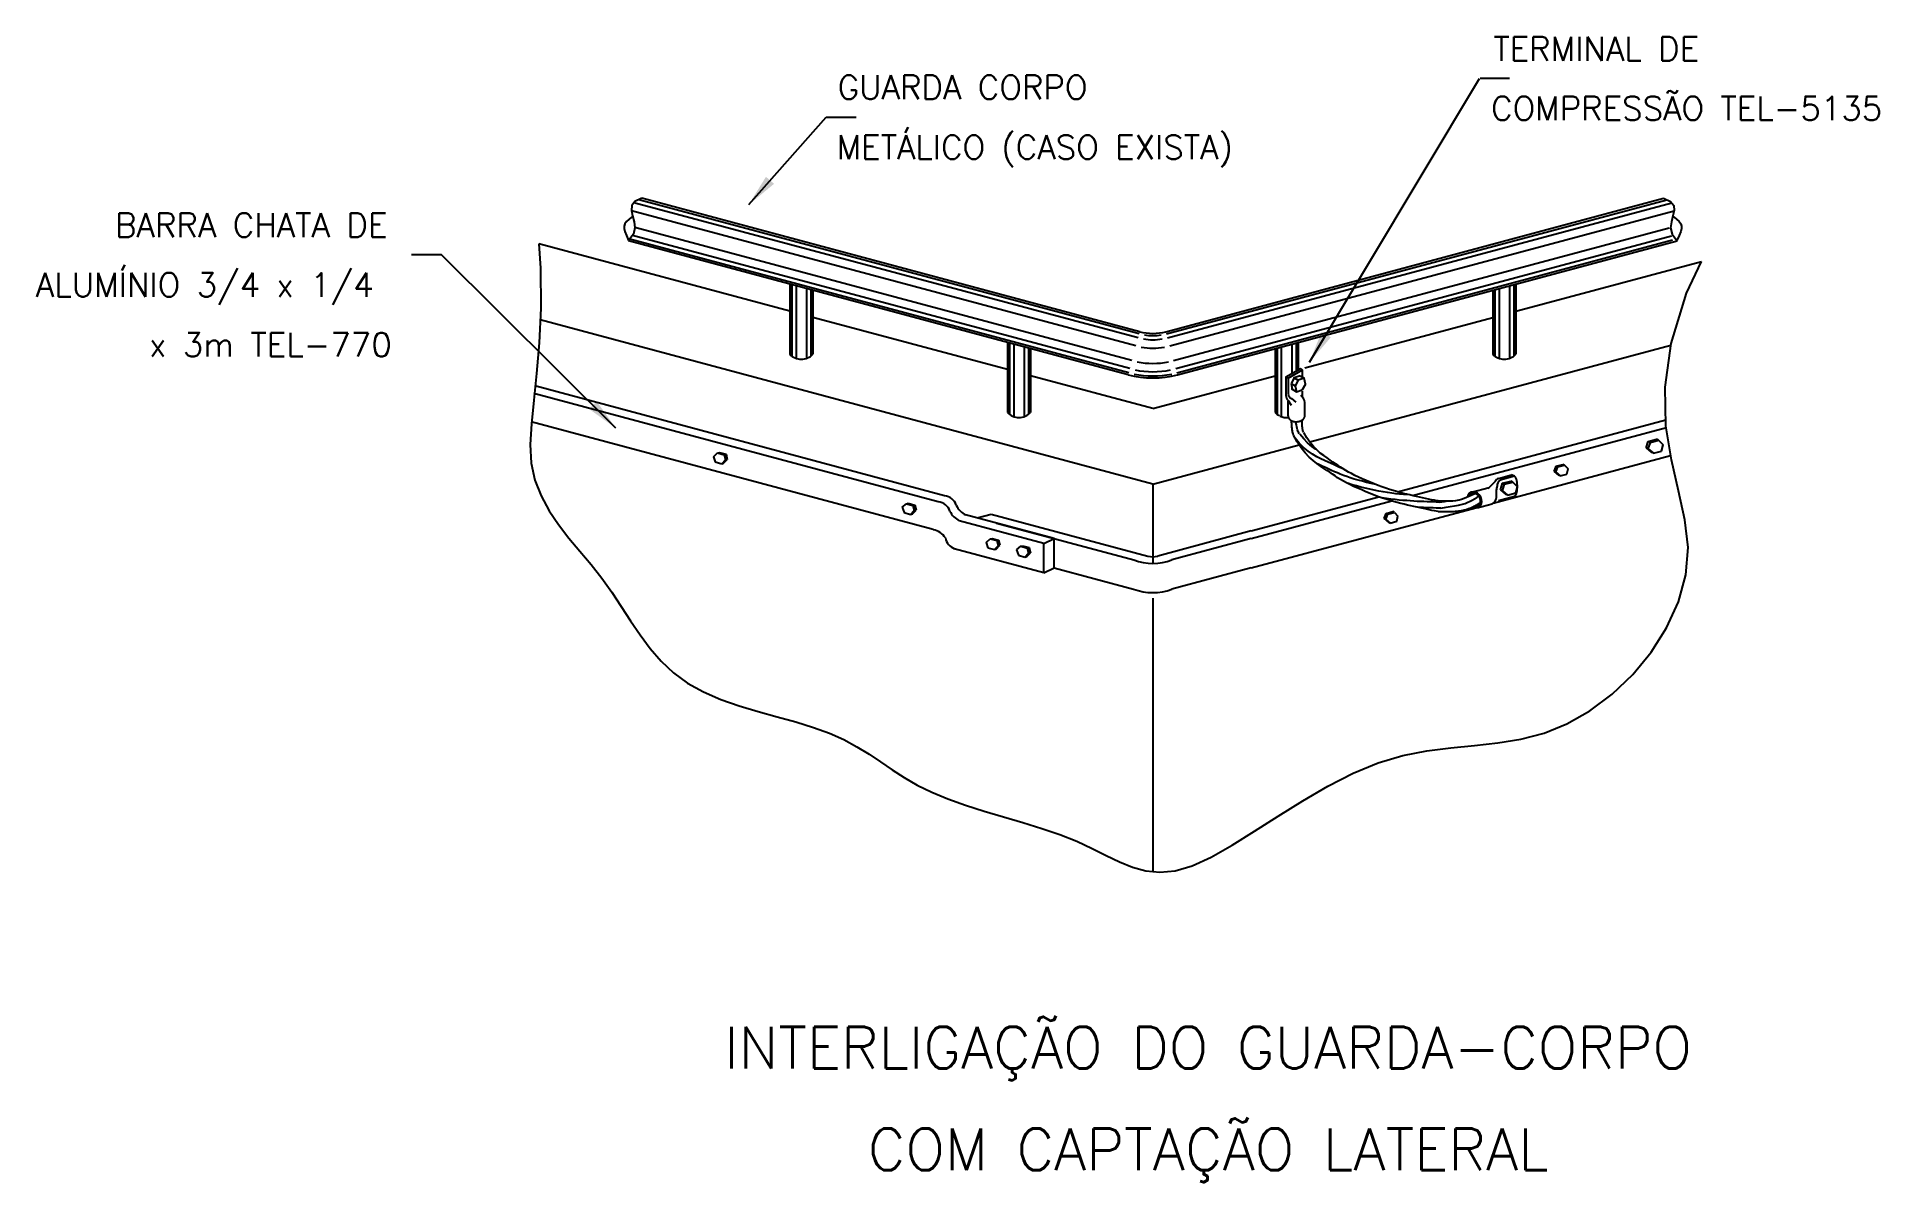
# Model space of a CAD drawing. Header units: millimetres. Extents: x -6506.9 to -6491.5, y -4748.9 to -4739.3.
import ezdxf
from ezdxf.enums import TextEntityAlignment as Align

# ---------------------------------------------------------------- set-up
doc = ezdxf.new("R2010")
doc.units = ezdxf.units.MM
doc.header["$LTSCALE"] = 10
doc.layers.add('Termotécnica', color=7, linetype='Continuous')
doc.styles.add('r140', font='romans.shx')
doc.styles.add('r80', font='romans.shx')

msp = doc.modelspace()

# ---------------------------------------------------------------- linework, layer by layer
at = {"layer": 'Termotécnica', "color": 2}
for p, q in [((-6496.238, -4742.068), (-6494.813, -4739.693)), ((-6494.563, -4739.692), (-6494.808, -4739.692)), ((-6500.932, -4740.749), (-6500.283, -4740.017)), ((-6500.283, -4740.017), (-6500.033, -4740.017)), ((-6497.659, -4741.813), (-6501.826, -4740.696)), ((-6497.44, -4741.813), (-6493.273, -4740.696)), ((-6497.755, -4742.174), (-6501.938, -4741.053)), ((-6497.343, -4742.173), (-6493.159, -4741.052)), ((-6503.504, -4741.17), (-6503.754, -4741.17)), ((-6502.045, -4742.62), (-6503.504, -4741.17)), ((-6500.588, -4741.414), (-6500.588, -4742)), ((-6494.511, -4741.414), (-6494.511, -4742)), ((-6500.396, -4741.466), (-6500.396, -4742)), ((-6494.703, -4741.466), (-6494.703, -4742)), ((-6498.766, -4741.903), (-6498.766, -4742.489)), ((-6498.573, -4741.954), (-6498.573, -4742.489)), ((-6496.526, -4741.954), (-6496.526, -4742.489)), ((-6496.333, -4741.903), (-6496.333, -4742.132)), ((-6499.293, -4743.187), (-6502.724, -4742.267)), ((-6496.416, -4742.517), (-6496.416, -4742.393)), ((-6496.277, -4742.519), (-6496.277, -4742.405)), ((-6495.5, -4743.153), (-6493.254, -4742.551)), ((-6493.42, -4742.785), (-6493.401, -4742.731)), ((-6493.403, -4742.793), (-6493.42, -4742.785)), ((-6493.42, -4742.785), (-6493.377, -4742.822)), ((-6493.403, -4742.793), (-6493.384, -4742.739)), ((-6493.403, -4742.793), (-6493.359, -4742.83)), ((-6493.401, -4742.731), (-6493.333, -4742.712)), ((-6493.384, -4742.739), (-6493.401, -4742.731)), ((-6493.384, -4742.739), (-6493.315, -4742.72)), ((-6493.315, -4742.72), (-6493.333, -4742.712)), ((-6493.315, -4742.72), (-6493.278, -4742.759)), ((-6493.291, -4742.812), (-6493.278, -4742.759)), ((-6501.228, -4742.859), (-6501.193, -4742.828)), ((-6501.228, -4742.859), (-6501.213, -4742.903)), ((-6501.213, -4742.903), (-6501.157, -4742.918)), ((-6501.193, -4742.828), (-6501.178, -4742.824)), ((-6501.193, -4742.828), (-6501.137, -4742.843)), ((-6501.178, -4742.824), (-6501.122, -4742.839)), ((-6501.157, -4742.918), (-6501.126, -4742.886)), ((-6501.157, -4742.918), (-6501.142, -4742.914)), ((-6501.142, -4742.914), (-6501.112, -4742.882)), ((-6501.137, -4742.843), (-6501.122, -4742.839)), ((-6501.137, -4742.843), (-6501.126, -4742.886)), ((-6501.126, -4742.886), (-6501.112, -4742.882)), ((-6501.122, -4742.839), (-6501.112, -4742.882)), ((-6494.188, -4742.983), (-6494.173, -4742.939)), ((-6494.174, -4742.989), (-6494.159, -4742.945)), ((-6494.173, -4742.939), (-6494.117, -4742.924)), ((-6494.159, -4742.945), (-6494.173, -4742.939)), ((-6494.159, -4742.945), (-6494.104, -4742.931)), ((-6494.104, -4742.931), (-6494.117, -4742.924)), ((-6494.104, -4742.931), (-6494.073, -4742.962)), ((-6493.377, -4742.822), (-6493.371, -4742.821)), ((-6493.359, -4742.83), (-6493.377, -4742.822)), ((-6493.359, -4742.83), (-6493.291, -4742.812)), ((-6494.88, -4743.155), (-6494.732, -4743.116)), ((-6494.654, -4743.041), (-6494.546, -4743.012)), ((-6494.639, -4743.136), (-6494.621, -4743.082)), ((-6494.622, -4743.144), (-6494.604, -4743.09)), ((-6494.621, -4743.082), (-6494.552, -4743.064)), ((-6494.604, -4743.09), (-6494.621, -4743.082)), ((-6494.604, -4743.09), (-6494.535, -4743.072)), ((-6494.535, -4743.072), (-6494.552, -4743.064)), ((-6494.522, -4743.023), (-6494.546, -4743.012)), ((-6494.535, -4743.072), (-6494.497, -4743.111)), ((-6494.51, -4743.163), (-6494.497, -4743.111)), ((-6494.174, -4742.989), (-6494.188, -4742.983)), ((-6494.188, -4742.983), (-6494.153, -4743.013)), ((-6494.174, -4742.989), (-6494.139, -4743.02)), ((-6494.153, -4743.013), (-6494.148, -4743.012)), ((-6494.139, -4743.02), (-6494.153, -4743.013)), ((-6494.139, -4743.02), (-6494.084, -4743.005)), ((-6494.084, -4743.005), (-6494.073, -4742.962)), ((-6499.647, -4743.283), (-6499.612, -4743.253)), ((-6499.612, -4743.253), (-6499.597, -4743.249)), ((-6499.612, -4743.253), (-6499.557, -4743.268)), ((-6499.597, -4743.249), (-6499.542, -4743.264)), ((-6499.557, -4743.268), (-6499.542, -4743.264)), ((-6499.557, -4743.268), (-6499.546, -4743.31)), ((-6499.542, -4743.264), (-6499.531, -4743.306)), ((-6496.725, -4743.481), (-6495.656, -4743.195)), ((-6494.833, -4743.286), (-6494.709, -4743.253)), ((-6494.639, -4743.136), (-6494.596, -4743.174)), ((-6494.622, -4743.144), (-6494.639, -4743.136)), ((-6494.622, -4743.144), (-6494.579, -4743.182)), ((-6494.596, -4743.174), (-6494.59, -4743.172)), ((-6494.579, -4743.182), (-6494.596, -4743.174)), ((-6494.579, -4743.182), (-6494.51, -4743.163)), ((-6499.647, -4743.283), (-6499.632, -4743.327)), ((-6499.632, -4743.327), (-6499.577, -4743.342)), ((-6499.577, -4743.342), (-6499.546, -4743.31)), ((-6499.577, -4743.342), (-6499.562, -4743.338)), ((-6499.562, -4743.338), (-6499.531, -4743.306)), ((-6499.546, -4743.31), (-6499.531, -4743.306)), ((-6498.374, -4743.545), (-6499.116, -4743.346)), ((-6499.021, -4743.371), (-6498.903, -4743.34)), ((-6498.903, -4743.34), (-6497.59, -4743.691)), ((-6498.857, -4743.415), (-6498.857, -4743.416)), ((-6495.612, -4743.378), (-6495.597, -4743.334)), ((-6495.598, -4743.384), (-6495.612, -4743.378)), ((-6495.612, -4743.378), (-6495.577, -4743.408)), ((-6495.598, -4743.384), (-6495.583, -4743.341)), ((-6495.598, -4743.384), (-6495.563, -4743.415)), ((-6495.597, -4743.334), (-6495.541, -4743.319)), ((-6495.583, -4743.341), (-6495.597, -4743.334)), ((-6495.583, -4743.341), (-6495.527, -4743.326)), ((-6495.577, -4743.408), (-6495.572, -4743.407)), ((-6495.563, -4743.415), (-6495.577, -4743.408)), ((-6495.563, -4743.415), (-6495.507, -4743.4)), ((-6495.527, -4743.326), (-6495.541, -4743.319)), ((-6495.527, -4743.326), (-6495.497, -4743.357)), ((-6495.507, -4743.4), (-6495.497, -4743.357)), ((-6498.945, -4743.578), (-6498.91, -4743.548)), ((-6498.945, -4743.578), (-6498.93, -4743.622)), ((-6498.91, -4743.548), (-6498.895, -4743.544)), ((-6498.91, -4743.548), (-6498.855, -4743.562)), ((-6498.895, -4743.544), (-6498.84, -4743.558)), ((-6498.855, -4743.562), (-6498.84, -4743.558)), ((-6498.855, -4743.562), (-6498.844, -4743.605)), ((-6498.84, -4743.558), (-6498.829, -4743.601)), ((-6498.461, -4743.586), (-6498.374, -4743.545)), ((-6498.374, -4743.79), (-6498.374, -4743.545)), ((-6496.725, -4743.481), (-6497.508, -4743.691)), ((-6498.93, -4743.622), (-6498.875, -4743.637)), ((-6498.875, -4743.637), (-6498.844, -4743.605)), ((-6498.875, -4743.637), (-6498.86, -4743.633)), ((-6498.86, -4743.633), (-6498.829, -4743.601)), ((-6498.844, -4743.605), (-6498.829, -4743.601)), ((-6498.69, -4743.64), (-6498.655, -4743.609)), ((-6498.69, -4743.64), (-6498.675, -4743.684)), ((-6498.675, -4743.684), (-6498.62, -4743.699)), ((-6498.655, -4743.609), (-6498.641, -4743.605)), ((-6498.655, -4743.609), (-6498.6, -4743.624)), ((-6498.641, -4743.605), (-6498.585, -4743.62)), ((-6498.62, -4743.699), (-6498.589, -4743.667)), ((-6498.62, -4743.699), (-6498.605, -4743.695)), ((-6498.605, -4743.695), (-6498.574, -4743.663)), ((-6498.6, -4743.624), (-6498.585, -4743.62)), ((-6498.6, -4743.624), (-6498.589, -4743.667)), ((-6498.589, -4743.667), (-6498.574, -4743.663)), ((-6498.585, -4743.62), (-6498.574, -4743.663)), ((-6498.461, -4743.831), (-6498.374, -4743.79))]:
    msp.add_line(p, q, dxfattribs=at)
at = {"layer": 'Termotécnica', "color": 1}
for p, q in [((-6497.691, -4741.931), (-6501.913, -4740.8)), ((-6497.673, -4741.864), (-6501.894, -4740.733)), ((-6497.664, -4741.83), (-6501.852, -4740.708)), ((-6497.435, -4741.83), (-6493.247, -4740.708)), ((-6497.426, -4741.864), (-6493.205, -4740.733)), ((-6497.408, -4741.931), (-6493.186, -4740.8)), ((-6497.724, -4742.055), (-6501.886, -4740.94)), ((-6497.375, -4742.055), (-6493.226, -4740.943)), ((-6497.751, -4742.156), (-6501.928, -4741.037)), ((-6497.742, -4742.122), (-6501.905, -4741.007)), ((-6497.357, -4742.122), (-6493.208, -4741.011)), ((-6497.348, -4742.156), (-6493.199, -4741.045)), ((-6500.571, -4741.419), (-6500.571, -4742.016)), ((-6494.528, -4741.419), (-6494.528, -4742.016)), ((-6500.536, -4741.428), (-6500.536, -4742.036)), ((-6500.448, -4741.452), (-6500.448, -4742.036)), ((-6500.413, -4741.461), (-6500.413, -4742.016)), ((-6494.686, -4741.461), (-6494.686, -4742.016)), ((-6494.651, -4741.452), (-6494.651, -4742.036)), ((-6494.563, -4741.428), (-6494.563, -4742.036)), ((-6498.749, -4741.907), (-6498.749, -4742.505)), ((-6498.714, -4741.917), (-6498.714, -4742.524)), ((-6498.625, -4741.94), (-6498.625, -4742.524)), ((-6498.59, -4741.95), (-6498.59, -4742.505)), ((-6496.509, -4741.95), (-6496.509, -4742.505)), ((-6496.474, -4741.94), (-6496.474, -4742.524)), ((-6496.385, -4741.917), (-6496.385, -4742.162)), ((-6496.35, -4741.907), (-6496.35, -4742.142))]:
    msp.add_line(p, q, dxfattribs=at)
at = {"layer": 'Termotécnica', "color": 3}
for p, q in [((-6500.588, -4741.641), (-6502.69, -4741.078)), ((-6494.511, -4741.641), (-6492.955, -4741.224)), ((-6497.549, -4743.088), (-6502.677, -4741.714)), ((-6498.766, -4742.129), (-6500.396, -4741.693)), ((-6496.277, -4742.114), (-6494.703, -4741.693)), ((-6496.236, -4742.736), (-6493.213, -4741.926)), ((-6497.549, -4742.455), (-6498.573, -4742.181)), ((-6497.549, -4742.455), (-6496.526, -4742.181)), ((-6499.346, -4743.236), (-6502.731, -4742.329)), ((-6499.388, -4743.47), (-6502.753, -4742.568)), ((-6495.376, -4743.184), (-6493.25, -4742.614)), ((-6497.549, -4743.088), (-6496.324, -4742.76)), ((-6494.699, -4743.248), (-6493.214, -4742.849)), ((-6497.549, -4743.088), (-6497.549, -4743.745)), ((-6496.725, -4743.545), (-6495.548, -4743.23)), ((-6498.461, -4743.586), (-6499.169, -4743.396)), ((-6498.857, -4743.415), (-6497.709, -4743.723)), ((-6496.725, -4743.79), (-6494.845, -4743.287)), ((-6496.725, -4743.545), (-6497.389, -4743.723)), ((-6498.461, -4743.831), (-6499.211, -4743.63)), ((-6498.461, -4743.831), (-6498.461, -4743.586)), ((-6498.374, -4743.79), (-6497.711, -4743.968)), ((-6496.725, -4743.79), (-6497.39, -4743.968)), ((-6497.549, -4744.043), (-6497.549, -4746.333))]:
    msp.add_line(p, q, dxfattribs=at)
at = {"layer": 'Termotécnica', "color": 2, "ltscale": 1.6}
for p, q in [((-6496.435, -4742.191), (-6496.314, -4742.121)), ((-6496.416, -4742.201), (-6496.435, -4742.191)), ((-6496.435, -4742.191), (-6496.435, -4742.348)), ((-6496.416, -4742.201), (-6496.295, -4742.131)), ((-6496.317, -4742.183), (-6496.365, -4742.199)), ((-6496.317, -4742.183), (-6496.282, -4742.203)), ((-6496.295, -4742.131), (-6496.314, -4742.121)), ((-6496.295, -4742.196), (-6496.295, -4742.131)), ((-6496.416, -4742.201), (-6496.416, -4742.337)), ((-6496.365, -4742.199), (-6496.392, -4742.246)), ((-6496.392, -4742.246), (-6496.382, -4742.295)), ((-6496.392, -4742.246), (-6496.357, -4742.266)), ((-6496.382, -4742.295), (-6496.347, -4742.315)), ((-6496.365, -4742.199), (-6496.331, -4742.219)), ((-6496.331, -4742.219), (-6496.357, -4742.266)), ((-6496.357, -4742.266), (-6496.347, -4742.315)), ((-6496.347, -4742.315), (-6496.299, -4742.299)), ((-6496.282, -4742.203), (-6496.331, -4742.219)), ((-6496.272, -4742.253), (-6496.299, -4742.299)), ((-6496.295, -4742.363), (-6496.295, -4742.31)), ((-6496.272, -4742.253), (-6496.282, -4742.203)), ((-6496.417, -4742.388), (-6496.39, -4742.429)), ((-6496.389, -4742.371), (-6496.352, -4742.404)), ((-6494.684, -4743.066), (-6494.745, -4743.128)), ((-6494.522, -4743.023), (-6494.64, -4743.055)), ((-6494.522, -4743.193), (-6494.656, -4743.228))]:
    msp.add_line(p, q, dxfattribs=at)
at = {"layer": 'Termotécnica', "color": 2}
for points in [[(-6501.826, -4740.696), (-6501.885, -4740.722), (-6501.911, -4740.756), (-6501.914, -4740.797), (-6501.904, -4740.843), (-6501.891, -4740.892), (-6501.885, -4740.944), (-6501.898, -4740.997), (-6501.938, -4741.05)], [(-6493.273, -4740.696), (-6493.214, -4740.722), (-6493.188, -4740.756), (-6493.185, -4740.797), (-6493.195, -4740.843), (-6493.208, -4740.892), (-6493.214, -4740.944), (-6493.201, -4740.997), (-6493.161, -4741.05)], [(-6501.903, -4740.845), (-6501.933, -4740.871), (-6501.955, -4740.891), (-6501.969, -4740.91), (-6501.976, -4740.928), (-6501.976, -4740.949), (-6501.969, -4740.974), (-6501.956, -4741.007), (-6501.938, -4741.05)], [(-6493.196, -4740.845), (-6493.166, -4740.871), (-6493.144, -4740.891), (-6493.13, -4740.91), (-6493.123, -4740.928), (-6493.123, -4740.949), (-6493.13, -4740.974), (-6493.143, -4741.007), (-6493.161, -4741.05)], [(-6496.372, -4742.678), (-6496.375, -4742.668), (-6496.378, -4742.659), (-6496.38, -4742.65), (-6496.381, -4742.642), (-6496.382, -4742.635), (-6496.383, -4742.627), (-6496.384, -4742.62), (-6496.385, -4742.612), (-6496.385, -4742.604), (-6496.386, -4742.595), (-6496.386, -4742.587), (-6496.386, -4742.579), (-6496.387, -4742.572), (-6496.387, -4742.566), (-6496.388, -4742.561), (-6496.388, -4742.558)], [(-6496.289, -4742.653), (-6496.292, -4742.645), (-6496.294, -4742.636), (-6496.295, -4742.627), (-6496.297, -4742.617), (-6496.298, -4742.605), (-6496.299, -4742.591), (-6496.299, -4742.575), (-6496.3, -4742.556)], [(-6495.16, -4743.317), (-6495.191, -4743.313), (-6495.212, -4743.309), (-6495.235, -4743.304), (-6495.259, -4743.299), (-6495.284, -4743.294), (-6495.31, -4743.288), (-6495.336, -4743.282), (-6495.363, -4743.276), (-6495.39, -4743.27), (-6495.418, -4743.264), (-6495.446, -4743.257), (-6495.474, -4743.25), (-6495.503, -4743.242), (-6495.533, -4743.234), (-6495.563, -4743.226), (-6495.595, -4743.216), (-6495.627, -4743.205), (-6495.66, -4743.194), (-6495.695, -4743.181), (-6495.73, -4743.167), (-6495.765, -4743.153), (-6495.8, -4743.138), (-6495.834, -4743.123), (-6495.868, -4743.108), (-6495.899, -4743.092), (-6495.928, -4743.077), (-6495.954, -4743.063), (-6495.979, -4743.049), (-6496.002, -4743.035), (-6496.024, -4743.02), (-6496.046, -4743.006), (-6496.068, -4742.99), (-6496.092, -4742.974), (-6496.118, -4742.957), (-6496.146, -4742.938), (-6496.176, -4742.916), (-6496.207, -4742.891), (-6496.24, -4742.862), (-6496.273, -4742.827), (-6496.307, -4742.785), (-6496.34, -4742.736), (-6496.372, -4742.678)], [(-6495.161, -4743.23), (-6495.173, -4743.228), (-6495.195, -4743.224), (-6495.217, -4743.219), (-6495.241, -4743.214), (-6495.266, -4743.209), (-6495.291, -4743.203), (-6495.317, -4743.198), (-6495.343, -4743.192), (-6495.37, -4743.186), (-6495.397, -4743.179), (-6495.424, -4743.173), (-6495.452, -4743.166), (-6495.48, -4743.159), (-6495.509, -4743.151), (-6495.538, -4743.143), (-6495.568, -4743.133), (-6495.599, -4743.123), (-6495.631, -4743.112), (-6495.663, -4743.1), (-6495.697, -4743.087), (-6495.731, -4743.073), (-6495.764, -4743.059), (-6495.797, -4743.045), (-6495.828, -4743.03), (-6495.858, -4743.016), (-6495.886, -4743.001), (-6495.911, -4742.988), (-6495.934, -4742.974), (-6495.956, -4742.961), (-6495.977, -4742.947), (-6495.998, -4742.933), (-6496.019, -4742.919), (-6496.041, -4742.904), (-6496.065, -4742.887), (-6496.091, -4742.87), (-6496.118, -4742.85), (-6496.147, -4742.829), (-6496.176, -4742.803), (-6496.205, -4742.774), (-6496.233, -4742.741), (-6496.26, -4742.702), (-6496.286, -4742.657)]]:
    msp.add_lwpolyline(points, dxfattribs=at)
at = {"layer": 'Termotécnica', "color": 1}
for points in [[(-6502.69, -4741.078), (-6502.676, -4741.281), (-6502.673, -4741.615), (-6502.686, -4741.907), (-6502.708, -4742.163), (-6502.732, -4742.387), (-6502.752, -4742.583), (-6502.761, -4742.758), (-6502.753, -4742.914), (-6502.722, -4743.057), (-6502.671, -4743.188), (-6502.604, -4743.312), (-6502.525, -4743.428), (-6502.437, -4743.54), (-6502.345, -4743.651), (-6502.252, -4743.762), (-6502.162, -4743.875), (-6502.079, -4743.992), (-6502, -4744.112), (-6501.922, -4744.232), (-6501.842, -4744.35), (-6501.757, -4744.464), (-6501.665, -4744.57), (-6501.561, -4744.668), (-6501.444, -4744.755), (-6501.311, -4744.829), (-6501.166, -4744.891), (-6501.012, -4744.945), (-6500.853, -4744.993), (-6500.694, -4745.037), (-6500.539, -4745.08), (-6500.391, -4745.125), (-6500.256, -4745.173), (-6500.135, -4745.228), (-6500.026, -4745.287), (-6499.925, -4745.35), (-6499.828, -4745.415), (-6499.731, -4745.481), (-6499.63, -4745.546), (-6499.521, -4745.609), (-6499.4, -4745.669), (-6499.265, -4745.724), (-6499.117, -4745.776), (-6498.961, -4745.826), (-6498.8, -4745.874), (-6498.638, -4745.922), (-6498.479, -4745.972), (-6498.327, -4746.023), (-6498.186, -4746.079), (-6498.058, -4746.138), (-6497.94, -4746.197), (-6497.829, -4746.252), (-6497.719, -4746.297), (-6497.608, -4746.327), (-6497.49, -4746.338), (-6497.362, -4746.326), (-6497.22, -4746.284), (-6497.06, -4746.211), (-6496.885, -4746.112), (-6496.697, -4745.995), (-6496.499, -4745.869), (-6496.294, -4745.74), (-6496.085, -4745.617), (-6495.873, -4745.508), (-6495.664, -4745.421), (-6495.457, -4745.361), (-6495.254, -4745.322), (-6495.054, -4745.297), (-6494.856, -4745.278), (-6494.661, -4745.256), (-6494.467, -4745.224), (-6494.274, -4745.174), (-6494.082, -4745.097), (-6493.89, -4744.987), (-6493.705, -4744.848), (-6493.532, -4744.682), (-6493.378, -4744.495), (-6493.248, -4744.291), (-6493.149, -4744.074), (-6493.087, -4743.849), (-6493.068, -4743.619), (-6493.094, -4743.387), (-6493.148, -4743.145), (-6493.208, -4742.886), (-6493.253, -4742.6), (-6493.261, -4742.278), (-6493.211, -4741.911), (-6493.081, -4741.489), (-6492.955, -4741.224)], [(-6496.324, -4742.667), (-6496.327, -4742.66), (-6496.331, -4742.652), (-6496.334, -4742.643), (-6496.337, -4742.633), (-6496.34, -4742.622), (-6496.344, -4742.608), (-6496.347, -4742.592), (-6496.351, -4742.574)], [(-6495.954, -4742.962), (-6495.961, -4742.959), (-6495.985, -4742.949), (-6496.008, -4742.939), (-6496.032, -4742.928), (-6496.056, -4742.917), (-6496.082, -4742.905), (-6496.111, -4742.892), (-6496.143, -4742.877), (-6496.177, -4742.86), (-6496.213, -4742.838), (-6496.25, -4742.812), (-6496.287, -4742.781), (-6496.324, -4742.745), (-6496.358, -4742.703)], [(-6496.179, -4742.8), (-6496.186, -4742.796), (-6496.219, -4742.773), (-6496.253, -4742.744), (-6496.286, -4742.711), (-6496.319, -4742.671)], [(-6495.692, -4743.089), (-6495.722, -4743.083), (-6495.759, -4743.074), (-6495.795, -4743.065), (-6495.831, -4743.056), (-6495.864, -4743.046), (-6495.896, -4743.036), (-6495.926, -4743.026), (-6495.954, -4743.016), (-6495.98, -4743.006), (-6496.004, -4742.995), (-6496.028, -4742.985), (-6496.052, -4742.974), (-6496.077, -4742.963), (-6496.103, -4742.951), (-6496.132, -4742.938), (-6496.165, -4742.922), (-6496.173, -4742.918)], [(-6495.399, -4743.179), (-6495.421, -4743.177), (-6495.451, -4743.175), (-6495.483, -4743.172), (-6495.516, -4743.169), (-6495.549, -4743.164), (-6495.584, -4743.16), (-6495.62, -4743.154), (-6495.658, -4743.147), (-6495.695, -4743.14), (-6495.733, -4743.131), (-6495.771, -4743.123), (-6495.808, -4743.113), (-6495.844, -4743.104), (-6495.879, -4743.094), (-6495.912, -4743.084), (-6495.923, -4743.08)], [(-6495.145, -4743.24), (-6495.152, -4743.24), (-6495.176, -4743.239), (-6495.201, -4743.238), (-6495.226, -4743.237), (-6495.253, -4743.236), (-6495.28, -4743.235), (-6495.308, -4743.234), (-6495.336, -4743.233), (-6495.365, -4743.231), (-6495.394, -4743.229), (-6495.424, -4743.227), (-6495.456, -4743.225), (-6495.488, -4743.222), (-6495.521, -4743.218), (-6495.556, -4743.214), (-6495.592, -4743.209), (-6495.629, -4743.203), (-6495.639, -4743.201)], [(-6495.145, -4743.24), (-6495.129, -4743.238), (-6495.107, -4743.235), (-6495.08, -4743.23)], [(-6495.139, -4743.29), (-6495.094, -4743.283), (-6494.991, -4743.265), (-6494.935, -4743.25), (-6494.876, -4743.224), (-6494.838, -4743.202), (-6494.819, -4743.189)], [(-6495.139, -4743.29), (-6495.154, -4743.29), (-6495.178, -4743.289), (-6495.202, -4743.288), (-6495.228, -4743.287), (-6495.255, -4743.286), (-6495.282, -4743.285), (-6495.31, -4743.284), (-6495.333, -4743.283)]]:
    msp.add_lwpolyline(points, dxfattribs=at)
at = {"layer": 'Termotécnica', "color": 2}
for centre, radius, start, end in [((-6497.549, -4741.403), 0.424, 255, 285), ((-6500.492, -4741.915), 0.129, 221.7357, 318.2643), ((-6494.607, -4741.915), 0.129, 221.7357, 318.2643), ((-6497.549, -4741.403), 0.797, 255.0004, 284.9999), ((-6498.67, -4742.403), 0.129, 221.7357, 318.2643), ((-6496.429, -4742.403), 0.129, 221.7357, 242.919), ((-6496.361, -4742.417), 0.0856, 8.2416, 53.8328), ((-6496.429, -4742.403), 0.129, 245.0798, 277.0153), ((-6499.307, -4743.304), 0.119, 19.2025, 83.2571), ((-6499.046, -4743.199), 0.163, 204.0582, 244.534), ((-6494.738, -4743.193), 0.0671, 295.6922, 13.6567), ((-6497.549, -4743.542), 0.155, 254.7746, 285.2254)]:
    msp.add_arc(centre, radius, start, end, dxfattribs=at)
at = {"layer": 'Termotécnica', "color": 1}
for radius, start, end in [(0.477, 260.4696, 279.5299), (0.442, 260.9044, 279.0951), (0.547, 259.7678, 280.2318), (0.78, 258.3427, 281.6573), (0.745, 258.5001, 281.4999), (0.675, 258.8637, 281.1363)]:
    msp.add_arc((-6497.549, -4741.403), radius, start, end, dxfattribs=at)
at = {"layer": 'Termotécnica', "color": 2, "ltscale": 1.6}
for centre, radius, start, end in [((-6496.362, -4742.321), 0.0572, 197.037, 242.1272), ((-6496.378, -4742.346), 0.0572, 181.9565, 227.0468), ((-6494.639, -4743.09), 0.0515, 106.9565, 152.0468), ((-6494.613, -4743.098), 0.0515, 122.037, 167.1272)]:
    msp.add_arc(centre, radius, start, end, dxfattribs=at)
at = {"layer": 'Termotécnica', "color": 3}
for centre, radius, start, end in [((-6499.36, -4743.354), 0.119, 19.2025, 83.2571), ((-6499.099, -4743.248), 0.163, 204.0582, 244.534), ((-6499.414, -4743.619), 0.151, 31.7546, 79.8538), ((-6499.164, -4743.515), 0.124, 191.3174, 248.0438), ((-6497.549, -4743.29), 0.462, 249.7707, 290.2293), ((-6497.549, -4743.535), 0.462, 249.5244, 290.2293)]:
    msp.add_arc(centre, radius, start, end, dxfattribs=at)
at = {"layer": 'Termotécnica', "color": 2}
for centre, major_axis, ratio, start_param, end_param in [((-6494.522, -4743.108), (0, 0.0849), 0.29138, 3.141593, 6.283185), ((-6494.856, -4743.22), (-0.0378, 0.0592), 0.802178, 2.207156, 6.984393)]:
    msp.add_ellipse(centre, major_axis=major_axis, ratio=ratio, start_param=start_param, end_param=end_param, dxfattribs=at)
at = {"layer": 'Termotécnica', "color": 1}
msp.add_ellipse((-6494.856, -4743.22), major_axis=(-0.0322, 0.0504), ratio=0.803064, start_param=2.389842, end_param=6.819011, dxfattribs=at)
at = {"layer": 'Termotécnica', "color": 2, "ltscale": 1.6}
msp.add_open_spline([(-6496.416, -4742.517), (-6496.416, -4742.519), (-6496.416, -4742.521), (-6496.416, -4742.523), (-6496.415, -4742.529), (-6496.412, -4742.535), (-6496.409, -4742.54), (-6496.405, -4742.545), (-6496.4, -4742.55), (-6496.393, -4742.555), (-6496.386, -4742.559), (-6496.376, -4742.563), (-6496.365, -4742.566), (-6496.35, -4742.567), (-6496.336, -4742.566), (-6496.322, -4742.563), (-6496.311, -4742.56), (-6496.302, -4742.555), (-6496.295, -4742.55), (-6496.289, -4742.545), (-6496.285, -4742.539), (-6496.281, -4742.534), (-6496.279, -4742.528), (-6496.277, -4742.522), (-6496.277, -4742.518), (-6496.277, -4742.515), (-6496.277, -4742.514)], degree=3, knots=[6.165399, 6.165399, 6.165399, 6.165399, 6.25737, 6.349341, 6.441312, 6.533283, 6.631551, 6.73767, 6.855349, 6.988358, 7.139882, 7.312727, 7.511118, 7.744299, 8.028723, 8.257074, 8.452484, 8.622545, 8.771168, 8.901233, 9.016324, 9.120515, 9.21761, 9.310805, 9.367792, 9.424778, 9.424778, 9.424778, 9.424778], dxfattribs=at)
at = {"layer": 'Termotécnica', "color": 2}
for points in [[(-6494.673, -4743.177), (-6494.672, -4743.148), (-6494.667, -4743.113), (-6494.663, -4743.087)], [(-6495.161, -4743.23), (-6495.094, -4743.23), (-6494.985, -4743.221), (-6494.903, -4743.189), (-6494.853, -4743.166)]]:
    msp.add_spline(points, degree=3, dxfattribs=at)
msp.add_open_spline([(-6495.16, -4743.317), (-6495.144, -4743.317), (-6495.122, -4743.317), (-6495.093, -4743.317), (-6495.071, -4743.317), (-6495.044, -4743.317), (-6495.016, -4743.317), (-6494.992, -4743.314), (-6494.967, -4743.311), (-6494.941, -4743.305), (-6494.91, -4743.295), (-6494.889, -4743.288), (-6494.863, -4743.276), (-6494.842, -4743.266), (-6494.832, -4743.261), (-6494.806, -4743.244)], degree=3, knots=[0, 0, 0, 0, 4.753159, 6.749877, 9.213016, 11.676155, 14.139294, 16.351761, 17.482933, 19.774657, 22.333627, 25.178364, 28.179205, 30.160016, 32.140826, 32.140826, 32.140826, 32.140826], dxfattribs=at)
at = {"layer": 'Termotécnica', "color": 2, "ltscale": 1.6}
for p in [(-6496.382, -4742.295), (-6496.365, -4742.199), (-6496.364, -4742.262), (-6496.289, -4742.2)]:
    msp.add_point(p, dxfattribs=at)
at = {"layer": 'Termotécnica', "color": 2}
for points in [[(-6500.788, -4740.516), (-6500.72, -4740.575), (-6500.932, -4740.749)], [(-6496.059, -4741.86), (-6496.136, -4741.813), (-6496.238, -4742.068)], [(-6502.204, -4742.397), (-6502.268, -4742.46), (-6502.045, -4742.62)]]:
    msp.add_solid(points, dxfattribs=at)

# ---------------------------------------------------------------- texts
at = {"layer": 'Termotécnica', "color": 2, "style": 'r80'}
for s, p in [('TERMINAL DE ', (-6494.698, -4739.544)), ('GUARDA CORPO', (-6500.188, -4739.866)), ('COMPRESSÃO TEL-5135', (-6494.717, -4740.043)), ('METÁLICO (CASO EXISTA)', (-6500.196, -4740.368)), ('BARRA CHATA DE ', (-6506.237, -4741.02)), ('ALUMÍNIO 3/4 x 1/4 ', (-6506.9, -4741.52)), ('x 3m TEL-770', (-6505.952, -4742.021))]:
    msp.add_text(s, height=0.2, dxfattribs=at).set_placement(p)
at = {"layer": 'Termotécnica', "color": 5, "style": 'r140'}
for s, p in [('INTERLIGAÇÃO DO GUARDA-CORPO', (-6497.085, -4748.086)), ('COM CAPTAÇÃO LATERAL', (-6497.085, -4748.938))]:
    msp.add_text(s, height=0.35, dxfattribs=at).set_placement(p, align=Align.BOTTOM_CENTER)

doc.saveas('drawing.dxf')
